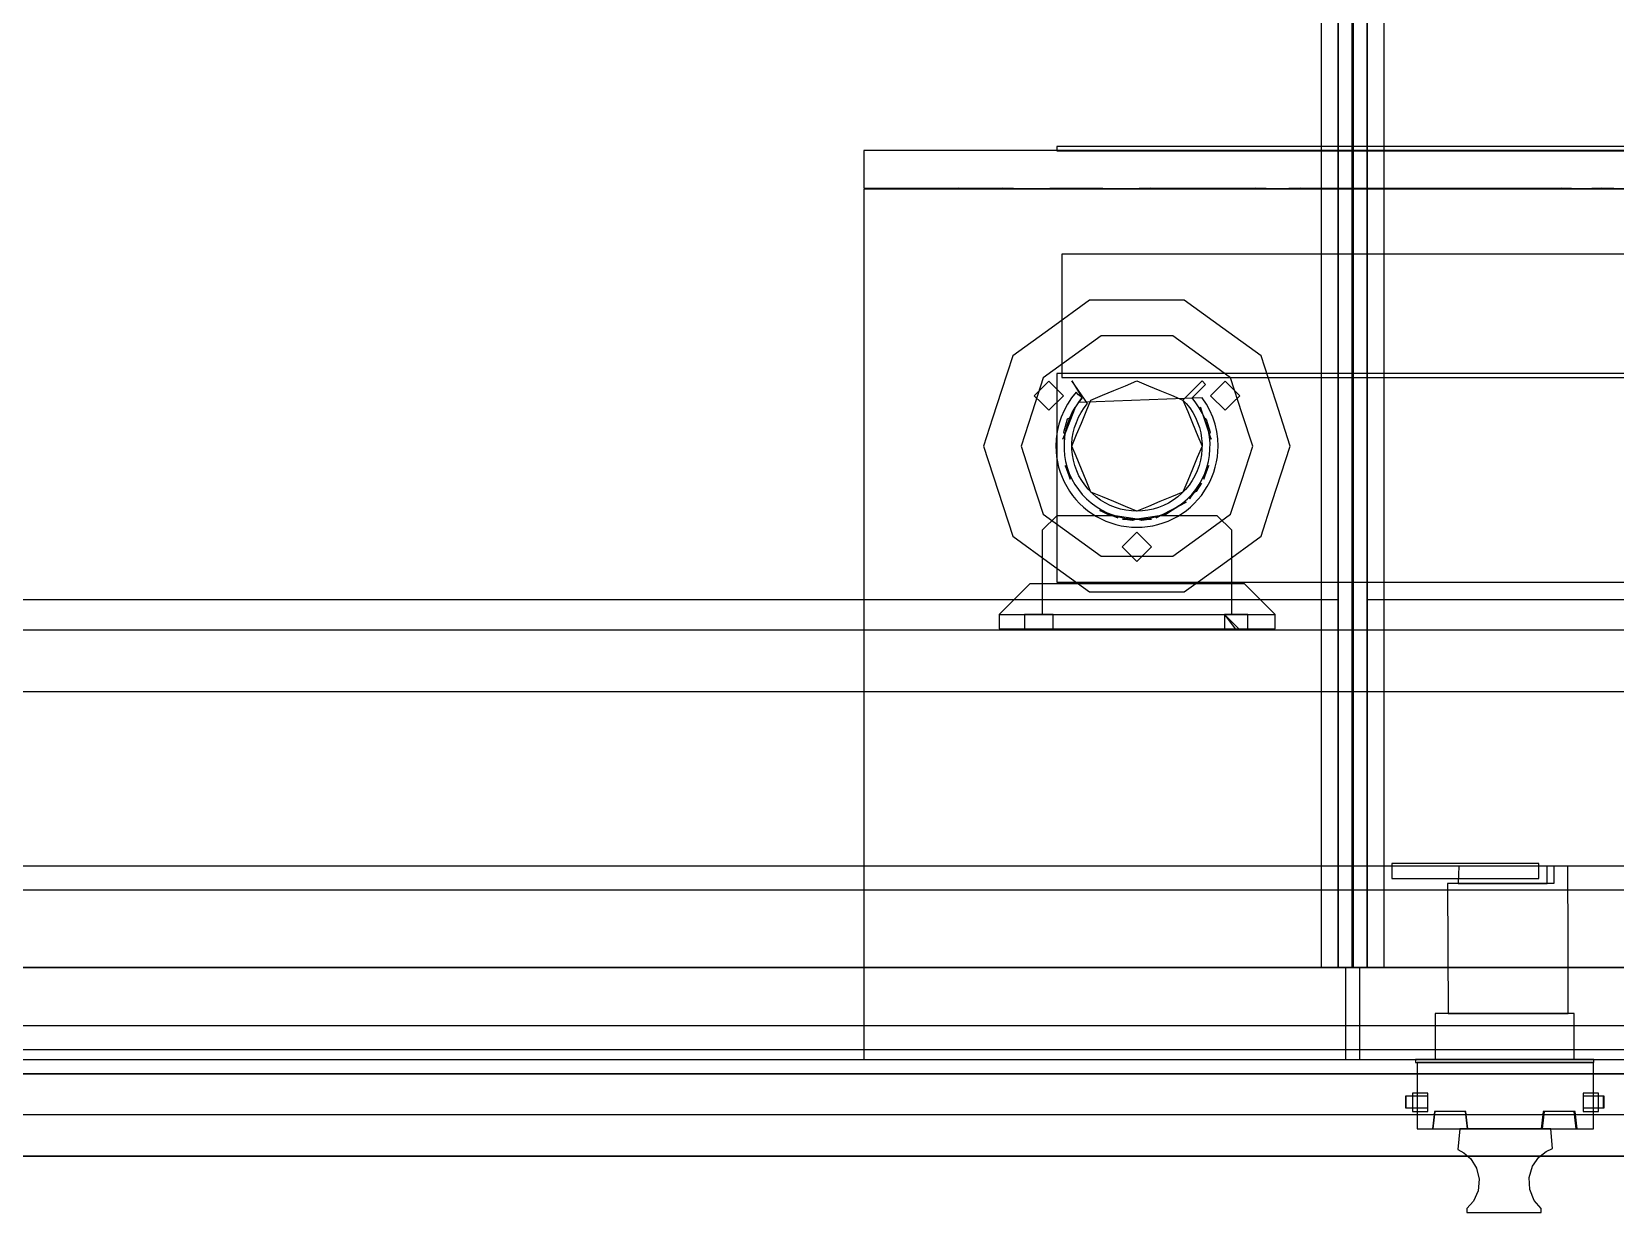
# Model space of a CAD drawing. Extents: x -23.2 to 18.8, y -18.4 to 11.3.
# Drawn here: x -3.6099 to -3.282, y 0.1043 to 0.3487 of the extents above; entities that cross this region are included whole.
import ezdxf

# ---------------------------------------------------------------- set-up
doc = ezdxf.new("R2010")
doc.units = 0
doc.linetypes.add('Dashed', pattern=[0.75, 0.5, -0.25])
for name, color, linetype in [('BUILDINGELEMENTPROXY', 8, 'Continuous'), ('EJE_MUROS', 8, 'Continuous'), ('FURNISHINGELEMENT', 8, 'Continuous'), ('LOSAS', 3, 'Continuous'), ('MUROS', 7, 'Continuous'), ('VIGAS', 5, 'Continuous')]:
    doc.layers.add(name, color=color, linetype=linetype)

msp = doc.modelspace()

# ---------------------------------------------------------------- linework, layer by layer
at = {"layer": 'BUILDINGELEMENTPROXY'}
for p, q in [((-3.39766, 0.32487, 2.86913), (-3.39766, 0.32403, 2.86913)), ((-2.53766, 0.32487, 2.86913), (-3.39766, 0.32487, 2.86913)), ((-2.49766, 0.32406, 3.0193), (-3.43766, 0.32406, 3.0193)), ((-3.43766, 0.32406, 3.0193), (-3.43766, 0.31886, 3.0249)), ((-3.39766, 0.32403, 2.86913), (-2.53766, 0.32403, 2.86913)), ((-3.43766, 0.31886, 3.0249), (-3.43766, 0.31765, 3.02529)), ((-3.43766, 0.31765, 3.02529), (-3.43766, 0.31685, 3.02529)), ((-3.43766, 0.31685, 3.02529), (-3.43766, 0.31629, 3.02506)), ((-3.43766, 0.31629, 3.02506), (-3.43103, 0.31629, 3.02506)), ((-2.49766, 0.31605, 3.02449), (-3.43766, 0.31605, 3.02449)), ((-3.43766, 0.31605, 3.02449), (-3.43766, 0.31345, 3.02709)), ((-3.43103, 0.31629, 3.02506), (-3.42641, 0.31629, 3.02506)), ((-3.42641, 0.31629, 3.02506), (-3.42224, 0.31625, 3.02502)), ((-3.42224, 0.31625, 3.02502), (-3.41814, 0.31634, 3.0251)), ((-3.41814, 0.31634, 3.0251), (-3.41342, 0.31626, 3.02503)), ((-3.41342, 0.31626, 3.02503), (-3.40889, 0.31635, 3.02511)), ((-3.40889, 0.31635, 3.02511), (-3.40441, 0.31624, 3.02501)), ((-3.40441, 0.31624, 3.02501), (-3.3991, 0.31627, 3.02504)), ((-3.3991, 0.31627, 3.02504), (-3.39285, 0.31631, 3.02508)), ((-3.39285, 0.31631, 3.02508), (-3.38812, 0.31631, 3.02508)), ((-3.38812, 0.31631, 3.02508), (-3.38314, 0.31623, 3.025)), ((-3.38314, 0.31623, 3.025), (-3.37823, 0.31634, 3.0251)), ((-3.37823, 0.31634, 3.0251), (-3.37324, 0.31629, 3.02506)), ((-3.37324, 0.31629, 3.02506), (-3.3663, 0.31627, 3.02504)), ((-3.3663, 0.31627, 3.02504), (-3.36153, 0.31627, 3.02504)), ((-3.36153, 0.31627, 3.02504), (-3.35661, 0.31634, 3.0251)), ((-3.35661, 0.31634, 3.0251), (-3.35198, 0.31624, 3.02501)), ((-3.35198, 0.31624, 3.02501), (-3.34732, 0.31632, 3.02509)), ((-3.34732, 0.31632, 3.02509), (-3.34201, 0.31631, 3.02508)), ((-3.34201, 0.31631, 3.02508), (-3.33569, 0.31628, 3.02505)), ((-3.33569, 0.31628, 3.02505), (-3.33117, 0.31626, 3.02502)), ((-3.33117, 0.31626, 3.02502), (-3.32383, 0.31627, 3.02504)), ((-3.32383, 0.31627, 3.02504), (-3.31664, 0.3163, 3.02507)), ((-3.31664, 0.3163, 3.02507), (-3.30883, 0.31631, 3.02508)), ((-3.30883, 0.31631, 3.02508), (-3.30278, 0.31627, 3.02504)), ((-3.30278, 0.31627, 3.02504), (-3.29768, 0.31629, 3.02506)), ((-3.29768, 0.31629, 3.02506), (-3.29321, 0.31634, 3.02511)), ((-3.29321, 0.31634, 3.02511), (-3.28902, 0.31624, 3.025)), ((-3.28902, 0.31624, 3.025), (-3.28481, 0.31634, 3.0251)), ((-3.28481, 0.31634, 3.0251), (-3.27977, 0.31623, 3.025)), ((-3.43766, 0.31345, 3.02709), (-3.43766, 0.28545, 3.03559)), ((-2.53866, 0.30261, 2.80264), (-3.39666, 0.30261, 2.80264)), ((-3.39666, 0.30261, 2.80264), (-3.39666, 0.30174, 2.80314)), ((-3.39666, 0.30174, 2.80314), (-3.39666, 0.27705, 2.76082)), ((-3.43766, 0.28545, 3.03559), (-3.43766, 0.28315, 3.03779)), ((-3.43766, 0.28315, 3.03779), (-3.43766, 0.28192, 3.03831)), ((-3.43766, 0.28192, 3.03831), (-3.43766, 0.23455, 3.04399)), ((-2.96766, 0.27792, 2.76031), (-3.39766, 0.27792, 2.76031)), ((-3.39766, 0.27792, 2.76031), (-3.39766, 0.23473, 2.78551)), ((-3.39666, 0.27705, 2.76082), (-2.53866, 0.27705, 2.76082)), ((-3.43766, 0.23455, 3.04399), (-3.43766, 0.18692, 3.04681)), ((-3.39766, 0.23473, 2.78551), (-2.53766, 0.23473, 2.78551)), ((-3.43766, 0.18692, 3.04681), (-3.43766, 0.13592, 3.04831)), ((-3.43766, 0.13592, 3.04831), (-2.49766, 0.13592, 3.04831))]:
    msp.add_line(p, q, dxfattribs=at)
at = {"layer": 'EJE_MUROS', "linetype": 'Dashed'}
for p, q in [((-2.41316, 0.13792), (-5.65916, 0.13792)), ((-2.38616, 0.12442), (-5.67616, 0.12442))]:
    msp.add_line(p, q, dxfattribs=at)
at = {"layer": 'FURNISHINGELEMENT'}
for p, q in [((-3.34293, 0.59308, 5.36405), (-3.34293, 0.15493, 5.36405)), ((-3.33945, 0.15493, 5.36405), (-3.33945, 0.59308, 5.36405)), ((-3.3334, 0.59308, 5.36405), (-3.3334, 0.15493, 5.36405)), ((-3.32993, 0.15493, 5.36405), (-3.32993, 0.59308, 5.36405)), ((-3.33945, 0.58038, 5.36405), (-3.33945, 0.15493, 5.36405)), ((-3.33945, 0.23113, 5.05052), (-3.33945, 0.58038, 5.05052)), ((-3.33945, 0.23113, 3.76385), (-3.33945, 0.58038, 3.76385)), ((-3.33658, 0.58038, 3.55112), (-3.33658, 0.15493, 3.55112)), ((-3.33628, 0.15493, 3.55112), (-3.33628, 0.58038, 3.55112)), ((-3.3334, 0.58038, 5.05052), (-3.3334, 0.23113, 5.05052)), ((-3.3334, 0.58038, 3.76385), (-3.3334, 0.23113, 3.76385)), ((-3.3334, 0.15493, 5.36405), (-3.3334, 0.58038, 5.36405)), ((-3.3909, 0.29308, 3.5416), (-3.39883, 0.28731, 3.5416)), ((-3.38109, 0.29308, 3.5416), (-3.3909, 0.29308, 3.5416)), ((-3.37128, 0.29308, 3.5416), (-3.38109, 0.29308, 3.5416)), ((-3.36334, 0.28731, 3.5416), (-3.37128, 0.29308, 3.5416)), ((-3.39883, 0.28731, 3.5416), (-3.40677, 0.28155, 3.5416)), ((-3.3885, 0.28569, 3.46351), (-3.39449, 0.28133, 3.46351)), ((-3.38109, 0.28569, 3.46351), (-3.3885, 0.28569, 3.46351)), ((-3.37368, 0.28569, 3.46351), (-3.38109, 0.28569, 3.46351)), ((-3.36768, 0.28133, 3.46351), (-3.37368, 0.28569, 3.46351)), ((-3.3554, 0.28155, 3.5416), (-3.36334, 0.28731, 3.5416)), ((-3.40677, 0.28155, 3.5416), (-3.4091, 0.27439, 3.5416)), ((-3.39449, 0.28133, 3.46351), (-3.40049, 0.27698, 3.46351)), ((-3.36169, 0.27698, 3.46351), (-3.36768, 0.28133, 3.46351)), ((-3.35237, 0.27221, 3.5416), (-3.3554, 0.28155, 3.5416)), ((-3.40049, 0.27698, 3.46351), (-3.40277, 0.26993, 3.46351)), ((-3.40088, 0.27484, 3.5416), (-3.39936, 0.27635, 3.5416)), ((-3.39936, 0.27635, 3.5416), (-3.39785, 0.27484, 3.5416)), ((-3.39134, 0.27169, 3.51393), (-3.39457, 0.27638, 3.51393)), ((-3.39457, 0.27638, 3.51393), (-3.39246, 0.27284, 3.51393)), ((-3.38347, 0.27537, 3.46351), (-3.38109, 0.27636, 3.46351)), ((-3.38109, 0.27636, 3.46351), (-3.3787, 0.27537, 3.46351)), ((-3.36761, 0.27638, 3.51393), (-3.37157, 0.27242, 3.51393)), ((-3.36969, 0.27284, 3.51393), (-3.36687, 0.27565, 3.51393)), ((-3.36687, 0.27565, 3.51393), (-3.36761, 0.27638, 3.51393)), ((-3.36433, 0.27484, 3.5416), (-3.36281, 0.27635, 3.5416)), ((-3.36281, 0.27635, 3.5416), (-3.3613, 0.27484, 3.5416)), ((-3.35928, 0.26958, 3.46351), (-3.36169, 0.27698, 3.46351)), ((-3.4091, 0.27439, 3.5416), (-3.41097, 0.26864, 3.5416)), ((-3.4024, 0.27332, 3.5416), (-3.40088, 0.27484, 3.5416)), ((-3.40088, 0.27181, 3.5416), (-3.4024, 0.27332, 3.5416)), ((-3.39633, 0.27332, 3.5416), (-3.39936, 0.27029, 3.5416)), ((-3.39785, 0.27484, 3.5416), (-3.39633, 0.27332, 3.5416)), ((-3.39461, 0.27285, 3.51118), (-3.39545, 0.27158, 3.51118)), ((-3.39365, 0.27403, 3.51118), (-3.39461, 0.27285, 3.51118)), ((-3.39317, 0.27352, 3.51141), (-3.39365, 0.27403, 3.51118)), ((-3.39246, 0.27284, 3.51393), (-3.39326, 0.27184, 3.51393)), ((-3.36757, 0.27285, 3.51118), (-3.39321, 0.2719, 3.51163)), ((-3.39321, 0.2719, 3.51163), (-3.39247, 0.27282, 3.51163)), ((-3.39267, 0.27305, 3.51163), (-3.39317, 0.27352, 3.51141)), ((-3.39247, 0.27282, 3.51163), (-3.39267, 0.27305, 3.51163)), ((-3.3916, 0.27003, 3.46351), (-3.39062, 0.27241, 3.46351)), ((-3.39062, 0.27241, 3.46351), (-3.38823, 0.2734, 3.46351)), ((-3.38823, 0.2734, 3.46351), (-3.38585, 0.27439, 3.46351)), ((-3.38585, 0.27439, 3.46351), (-3.38347, 0.27537, 3.46351)), ((-3.3787, 0.27537, 3.46351), (-3.37632, 0.27439, 3.46351)), ((-3.37632, 0.27439, 3.46351), (-3.37394, 0.2734, 3.46351)), ((-3.37394, 0.2734, 3.46351), (-3.37156, 0.27241, 3.46351)), ((-3.37157, 0.27242, 3.51393), (-3.37087, 0.27167, 3.51393)), ((-3.37156, 0.27241, 3.46351), (-3.37057, 0.27003, 3.46351)), ((-3.36889, 0.27184, 3.51393), (-3.36969, 0.27284, 3.51393)), ((-3.36672, 0.27158, 3.51118), (-3.36757, 0.27285, 3.51118)), ((-3.36584, 0.27332, 3.5416), (-3.36433, 0.27484, 3.5416)), ((-3.36281, 0.27029, 3.5416), (-3.36584, 0.27332, 3.5416)), ((-3.3613, 0.27484, 3.5416), (-3.35978, 0.27332, 3.5416)), ((-3.35978, 0.27332, 3.5416), (-3.3613, 0.27181, 3.5416)), ((-3.34934, 0.26288, 3.5416), (-3.35237, 0.27221, 3.5416)), ((-3.40277, 0.26993, 3.46351), (-3.40506, 0.26288, 3.46351)), ((-3.39936, 0.27029, 3.5416), (-3.40088, 0.27181, 3.5416)), ((-3.39618, 0.27024, 3.51118), (-3.39679, 0.26885, 3.51118)), ((-3.39389, 0.2709, 3.51163), (-3.39643, 0.26435, 3.51163)), ((-3.39545, 0.27158, 3.51118), (-3.39618, 0.27024, 3.51118)), ((-3.39459, 0.26965, 3.51393), (-3.39512, 0.26848, 3.51393)), ((-3.395, 0.26876, 3.51163), (-3.39449, 0.26985, 3.51163)), ((-3.39397, 0.27077, 3.51393), (-3.39459, 0.26965, 3.51393)), ((-3.39449, 0.26985, 3.51163), (-3.39389, 0.2709, 3.51163)), ((-3.39326, 0.27184, 3.51393), (-3.39397, 0.27077, 3.51393)), ((-3.39318, 0.26884, 3.51393), (-3.39263, 0.26984, 3.51393)), ((-3.39263, 0.26984, 3.51393), (-3.392, 0.27079, 3.51393)), ((-3.39259, 0.26765, 3.46351), (-3.3916, 0.27003, 3.46351)), ((-3.392, 0.27079, 3.51393), (-3.39134, 0.27169, 3.51393)), ((-3.37087, 0.27167, 3.51393), (-3.37016, 0.27078, 3.51393)), ((-3.37057, 0.27003, 3.46351), (-3.36958, 0.26765, 3.46351)), ((-3.37016, 0.27078, 3.51393), (-3.36954, 0.26983, 3.51393)), ((-3.36954, 0.26983, 3.51393), (-3.36899, 0.26883, 3.51393)), ((-3.36818, 0.27078, 3.51393), (-3.36889, 0.27184, 3.51393)), ((-3.36755, 0.26966, 3.51393), (-3.36818, 0.27078, 3.51393)), ((-3.36794, 0.27092, 3.51163), (-3.36766, 0.26986, 3.51163)), ((-3.36575, 0.26435, 3.51163), (-3.36794, 0.27092, 3.51163)), ((-3.36766, 0.26986, 3.51163), (-3.36714, 0.26877, 3.51163)), ((-3.36703, 0.26849, 3.51393), (-3.36755, 0.26966, 3.51393)), ((-3.36599, 0.27024, 3.51118), (-3.36672, 0.27158, 3.51118)), ((-3.36539, 0.26885, 3.51118), (-3.36599, 0.27024, 3.51118)), ((-3.3613, 0.27181, 3.5416), (-3.36281, 0.27029, 3.5416)), ((-3.35711, 0.26288, 3.46351), (-3.35928, 0.26958, 3.46351)), ((-3.41097, 0.26864, 3.5416), (-3.41283, 0.26288, 3.5416)), ((-3.39761, 0.26591, 3.51118), (-3.39781, 0.26441, 3.51118)), ((-3.39726, 0.2674, 3.51118), (-3.39761, 0.26591, 3.51118)), ((-3.39679, 0.26885, 3.51118), (-3.39726, 0.2674, 3.51118)), ((-3.39622, 0.26579, 3.51163), (-3.39544, 0.2685, 3.51163)), ((-3.396, 0.26529, 3.51163), (-3.39622, 0.26579, 3.51163)), ((-3.39586, 0.26603, 3.51393), (-3.39607, 0.26477, 3.51393)), ((-3.39554, 0.26727, 3.51393), (-3.39586, 0.26603, 3.51393)), ((-3.39512, 0.26848, 3.51393), (-3.39554, 0.26727, 3.51393)), ((-3.39544, 0.2685, 3.51163), (-3.395, 0.26876, 3.51163)), ((-3.39447, 0.26449, 3.51393), (-3.39428, 0.26561, 3.51393)), ((-3.39428, 0.26561, 3.51393), (-3.39401, 0.26672, 3.51393)), ((-3.39401, 0.26672, 3.51393), (-3.39364, 0.2678, 3.51393)), ((-3.39364, 0.2678, 3.51393), (-3.39318, 0.26884, 3.51393)), ((-3.39358, 0.26527, 3.46351), (-3.39259, 0.26765, 3.46351)), ((-3.36958, 0.26765, 3.46351), (-3.36847, 0.26496, 3.46351)), ((-3.36899, 0.26883, 3.51393), (-3.36853, 0.26778, 3.51393)), ((-3.36853, 0.26778, 3.51393), (-3.36816, 0.26671, 3.51393)), ((-3.36816, 0.26671, 3.51393), (-3.36789, 0.2656, 3.51393)), ((-3.36789, 0.2656, 3.51393), (-3.36771, 0.26448, 3.51393)), ((-3.36714, 0.26877, 3.51163), (-3.36673, 0.26848, 3.51163)), ((-3.3666, 0.26728, 3.51393), (-3.36703, 0.26849, 3.51393)), ((-3.36673, 0.26848, 3.51163), (-3.36595, 0.26577, 3.51163)), ((-3.36628, 0.26604, 3.51393), (-3.3666, 0.26728, 3.51393)), ((-3.36607, 0.26478, 3.51393), (-3.36628, 0.26604, 3.51393)), ((-3.36595, 0.26577, 3.51163), (-3.36614, 0.26529, 3.51163)), ((-3.36491, 0.2674, 3.51118), (-3.36539, 0.26885, 3.51118)), ((-3.36457, 0.26591, 3.51118), (-3.36491, 0.2674, 3.51118)), ((-3.36436, 0.26441, 3.51118), (-3.36457, 0.26591, 3.51118)), ((-3.41283, 0.26288, 3.5416), (-3.4098, 0.25355, 3.5416)), ((-3.40506, 0.26288, 3.46351), (-3.40289, 0.25619, 3.46351)), ((-3.39781, 0.26441, 3.51118), (-3.39788, 0.26288, 3.51118)), ((-3.39788, 0.26288, 3.51118), (-3.39785, 0.26179, 3.51118)), ((-3.39643, 0.26435, 3.51163), (-3.396, 0.26529, 3.51163)), ((-3.39607, 0.26477, 3.51393), (-3.39618, 0.26349, 3.51393)), ((-3.39618, 0.26349, 3.51393), (-3.39618, 0.26221, 3.51393)), ((-3.39456, 0.26288, 3.46351), (-3.39358, 0.26527, 3.46351)), ((-3.39456, 0.26336, 3.51393), (-3.39447, 0.26449, 3.51393)), ((-3.39455, 0.26222, 3.51393), (-3.39456, 0.26336, 3.51393)), ((-3.3937, 0.26081, 3.46351), (-3.39456, 0.26288, 3.46351)), ((-3.36761, 0.26288, 3.46351), (-3.3686, 0.2605, 3.46351)), ((-3.36847, 0.26496, 3.46351), (-3.36761, 0.26288, 3.46351)), ((-3.36771, 0.26448, 3.51393), (-3.36762, 0.26334, 3.51393)), ((-3.36762, 0.26334, 3.51393), (-3.36763, 0.26221, 3.51393)), ((-3.36614, 0.26529, 3.51163), (-3.36575, 0.26435, 3.51163)), ((-3.36596, 0.2635, 3.51393), (-3.36607, 0.26478, 3.51393)), ((-3.36597, 0.26222, 3.51393), (-3.36596, 0.2635, 3.51393)), ((-3.36429, 0.26288, 3.51118), (-3.36436, 0.26441, 3.51118)), ((-3.36433, 0.26179, 3.51118), (-3.36429, 0.26288, 3.51118)), ((-3.3594, 0.25584, 3.46351), (-3.35711, 0.26288, 3.46351)), ((-3.35121, 0.25713, 3.5416), (-3.34934, 0.26288, 3.5416)), ((-3.39785, 0.26179, 3.51118), (-3.39774, 0.26069, 3.51118)), ((-3.39774, 0.26069, 3.51118), (-3.39756, 0.25961, 3.51118)), ((-3.39756, 0.25961, 3.51118), (-3.39731, 0.25854, 3.51118)), ((-3.39618, 0.26221, 3.51393), (-3.39606, 0.26093, 3.51393)), ((-3.39606, 0.26093, 3.51393), (-3.39585, 0.25967, 3.51393)), ((-3.39585, 0.25967, 3.51393), (-3.39552, 0.25843, 3.51393)), ((-3.39444, 0.26108, 3.51393), (-3.39455, 0.26222, 3.51393)), ((-3.39424, 0.25996, 3.51393), (-3.39444, 0.26108, 3.51393)), ((-3.39395, 0.25886, 3.51393), (-3.39424, 0.25996, 3.51393)), ((-3.39259, 0.25812, 3.46351), (-3.3937, 0.26081, 3.46351)), ((-3.3686, 0.2605, 3.46351), (-3.36958, 0.25812, 3.46351)), ((-3.36793, 0.25995, 3.51393), (-3.36823, 0.25885, 3.51393)), ((-3.36773, 0.26107, 3.51393), (-3.36793, 0.25995, 3.51393)), ((-3.36763, 0.26221, 3.51393), (-3.36773, 0.26107, 3.51393)), ((-3.36662, 0.25844, 3.51393), (-3.36629, 0.25968, 3.51393)), ((-3.36629, 0.25968, 3.51393), (-3.36608, 0.26094, 3.51393)), ((-3.36608, 0.26094, 3.51393), (-3.36597, 0.26222, 3.51393)), ((-3.36487, 0.25854, 3.51118), (-3.36462, 0.25961, 3.51118)), ((-3.36462, 0.25961, 3.51118), (-3.36444, 0.26069, 3.51118)), ((-3.36444, 0.26069, 3.51118), (-3.36433, 0.26179, 3.51118)), ((-3.40289, 0.25619, 3.46351), (-3.40049, 0.24879, 3.46351)), ((-3.39731, 0.25854, 3.51118), (-3.39699, 0.25749, 3.51118)), ((-3.39699, 0.25749, 3.51118), (-3.3966, 0.25646, 3.51118)), ((-3.3966, 0.25646, 3.51118), (-3.39615, 0.25546, 3.51118)), ((-3.39528, 0.25771, 3.51163), (-3.39597, 0.2589, 3.51163)), ((-3.39597, 0.2589, 3.51163), (-3.39491, 0.25607, 3.51163)), ((-3.39552, 0.25843, 3.51393), (-3.39509, 0.25722, 3.51393)), ((-3.39491, 0.25607, 3.51163), (-3.39528, 0.25771, 3.51163)), ((-3.39509, 0.25722, 3.51393), (-3.39456, 0.25605, 3.51393)), ((-3.39456, 0.25605, 3.51393), (-3.39393, 0.25493, 3.51393)), ((-3.39356, 0.25779, 3.51393), (-3.39395, 0.25886, 3.51393)), ((-3.39309, 0.25676, 3.51393), (-3.39356, 0.25779, 3.51393)), ((-3.39253, 0.25577, 3.51393), (-3.39309, 0.25676, 3.51393)), ((-3.3916, 0.25574, 3.46351), (-3.39259, 0.25812, 3.46351)), ((-3.39189, 0.25483, 3.51393), (-3.39253, 0.25577, 3.51393)), ((-3.36958, 0.25812, 3.46351), (-3.37057, 0.25574, 3.46351)), ((-3.36965, 0.25576, 3.51393), (-3.37029, 0.25482, 3.51393)), ((-3.36909, 0.25675, 3.51393), (-3.36965, 0.25576, 3.51393)), ((-3.36861, 0.25778, 3.51393), (-3.36909, 0.25675, 3.51393)), ((-3.36823, 0.25885, 3.51393), (-3.36861, 0.25778, 3.51393)), ((-3.3682, 0.25494, 3.51393), (-3.36758, 0.25606, 3.51393)), ((-3.36758, 0.25606, 3.51393), (-3.36705, 0.25723, 3.51393)), ((-3.36727, 0.25607, 3.51163), (-3.3662, 0.2589, 3.51163)), ((-3.36686, 0.25771, 3.51163), (-3.36727, 0.25607, 3.51163)), ((-3.36705, 0.25723, 3.51393), (-3.36662, 0.25844, 3.51393)), ((-3.3662, 0.2589, 3.51163), (-3.36686, 0.25771, 3.51163)), ((-3.36602, 0.25546, 3.51118), (-3.36557, 0.25646, 3.51118)), ((-3.36557, 0.25646, 3.51118), (-3.36518, 0.25749, 3.51118)), ((-3.36518, 0.25749, 3.51118), (-3.36487, 0.25854, 3.51118)), ((-3.36169, 0.24879, 3.46351), (-3.3594, 0.25584, 3.46351)), ((-3.35308, 0.25138, 3.5416), (-3.35121, 0.25713, 3.5416)), ((-3.4098, 0.25355, 3.5416), (-3.40677, 0.24422, 3.5416)), ((-3.39615, 0.25546, 3.51118), (-3.39563, 0.25449, 3.51118)), ((-3.39563, 0.25449, 3.51118), (-3.39505, 0.25355, 3.51118)), ((-3.39505, 0.25355, 3.51118), (-3.39441, 0.25266, 3.51118)), ((-3.39441, 0.25266, 3.51118), (-3.39371, 0.25181, 3.51118)), ((-3.39393, 0.25493, 3.51393), (-3.39321, 0.25387, 3.51393)), ((-3.39321, 0.25387, 3.51393), (-3.39241, 0.25288, 3.51393)), ((-3.39241, 0.25288, 3.51393), (-3.39152, 0.25195, 3.51393)), ((-3.39117, 0.25394, 3.51393), (-3.39189, 0.25483, 3.51393)), ((-3.39062, 0.25335, 3.46351), (-3.3916, 0.25574, 3.46351)), ((-3.39038, 0.25312, 3.51393), (-3.39117, 0.25394, 3.51393)), ((-3.38823, 0.25237, 3.46351), (-3.39062, 0.25335, 3.46351)), ((-3.38952, 0.25237, 3.51393), (-3.39038, 0.25312, 3.51393)), ((-3.37156, 0.25335, 3.46351), (-3.37394, 0.25237, 3.46351)), ((-3.3718, 0.25312, 3.51393), (-3.37266, 0.25237, 3.51393)), ((-3.37101, 0.25393, 3.51393), (-3.3718, 0.25312, 3.51393)), ((-3.37057, 0.25574, 3.46351), (-3.37156, 0.25335, 3.46351)), ((-3.37029, 0.25482, 3.51393), (-3.37101, 0.25393, 3.51393)), ((-3.37062, 0.25196, 3.51393), (-3.36973, 0.25289, 3.51393)), ((-3.37019, 0.25199, 3.51163), (-3.36774, 0.25518, 3.51163)), ((-3.36949, 0.25317, 3.51163), (-3.37019, 0.25199, 3.51163)), ((-3.36973, 0.25289, 3.51393), (-3.36892, 0.25388, 3.51393)), ((-3.36886, 0.2535, 3.51163), (-3.36949, 0.25317, 3.51163)), ((-3.36892, 0.25388, 3.51393), (-3.3682, 0.25494, 3.51393)), ((-3.36774, 0.25518, 3.51163), (-3.36886, 0.2535, 3.51163)), ((-3.36846, 0.25181, 3.51118), (-3.36776, 0.25266, 3.51118)), ((-3.36776, 0.25266, 3.51118), (-3.36654, 0.25449, 3.51118)), ((-3.36654, 0.25449, 3.51118), (-3.36602, 0.25546, 3.51118)), ((-3.39371, 0.25181, 3.51118), (-3.39296, 0.25101, 3.51118)), ((-3.39296, 0.25101, 3.51118), (-3.39216, 0.25026, 3.51118)), ((-3.39216, 0.25026, 3.51118), (-3.39131, 0.24956, 3.51118)), ((-3.39152, 0.25195, 3.51393), (-3.39056, 0.25111, 3.51393)), ((-3.39131, 0.24956, 3.51118), (-3.39042, 0.24892, 3.51118)), ((-3.39056, 0.25111, 3.51393), (-3.38952, 0.25035, 3.51393)), ((-3.38861, 0.2517, 3.51393), (-3.38952, 0.25237, 3.51393)), ((-3.38952, 0.25035, 3.51393), (-3.38843, 0.24968, 3.51393)), ((-3.38698, 0.24865, 3.51163), (-3.38879, 0.24954, 3.51163)), ((-3.38879, 0.24954, 3.51163), (-3.38508, 0.248, 3.51163)), ((-3.38764, 0.25111, 3.51393), (-3.38861, 0.2517, 3.51393)), ((-3.38843, 0.24968, 3.51393), (-3.38729, 0.2491, 3.51393)), ((-3.38585, 0.25138, 3.46351), (-3.38823, 0.25237, 3.46351)), ((-3.38662, 0.25059, 3.51393), (-3.38764, 0.25111, 3.51393)), ((-3.38556, 0.25017, 3.51393), (-3.38662, 0.25059, 3.51393)), ((-3.38347, 0.25039, 3.46351), (-3.38585, 0.25138, 3.46351)), ((-3.38447, 0.24984, 3.51393), (-3.38556, 0.25017, 3.51393)), ((-3.38336, 0.2496, 3.51393), (-3.38447, 0.24984, 3.51393)), ((-3.38109, 0.24941, 3.46351), (-3.38347, 0.25039, 3.46351)), ((-3.38223, 0.24946, 3.51393), (-3.38336, 0.2496, 3.51393)), ((-3.38109, 0.24941, 3.51393), (-3.38223, 0.24946, 3.51393)), ((-3.3787, 0.25039, 3.46351), (-3.38109, 0.24941, 3.46351)), ((-3.37996, 0.24946, 3.51393), (-3.38109, 0.24941, 3.51393)), ((-3.37883, 0.2496, 3.51393), (-3.37996, 0.24946, 3.51393)), ((-3.37771, 0.24984, 3.51393), (-3.37883, 0.2496, 3.51393)), ((-3.37632, 0.25138, 3.46351), (-3.3787, 0.25039, 3.46351)), ((-3.37662, 0.25017, 3.51393), (-3.37771, 0.24984, 3.51393)), ((-3.3771, 0.248, 3.51163), (-3.37093, 0.2513, 3.51163)), ((-3.37557, 0.25059, 3.51393), (-3.37662, 0.25017, 3.51393)), ((-3.37394, 0.25237, 3.46351), (-3.37632, 0.25138, 3.46351)), ((-3.37455, 0.2511, 3.51393), (-3.37557, 0.25059, 3.51393)), ((-3.37351, 0.24979, 3.51163), (-3.37519, 0.24865, 3.51163)), ((-3.37485, 0.2491, 3.51393), (-3.3737, 0.24968, 3.51393)), ((-3.37358, 0.25169, 3.51393), (-3.37455, 0.2511, 3.51393)), ((-3.3737, 0.24968, 3.51393), (-3.37261, 0.25035, 3.51393)), ((-3.37266, 0.25237, 3.51393), (-3.37358, 0.25169, 3.51393)), ((-3.3724, 0.2505, 3.51163), (-3.37351, 0.24979, 3.51163)), ((-3.37261, 0.25035, 3.51393), (-3.37158, 0.25112, 3.51393)), ((-3.37093, 0.2513, 3.51163), (-3.3724, 0.2505, 3.51163)), ((-3.37176, 0.24892, 3.51118), (-3.37086, 0.24956, 3.51118)), ((-3.37158, 0.25112, 3.51393), (-3.37062, 0.25196, 3.51393)), ((-3.37086, 0.24956, 3.51118), (-3.37001, 0.25026, 3.51118)), ((-3.37001, 0.25026, 3.51118), (-3.36921, 0.25101, 3.51118)), ((-3.36921, 0.25101, 3.51118), (-3.36846, 0.25181, 3.51118)), ((-3.3554, 0.24422, 3.5416), (-3.35308, 0.25138, 3.5416)), ((-3.39768, 0.24847, 3.51393), (-3.40068, 0.24547, 3.51393)), ((-3.40049, 0.24879, 3.46351), (-3.39449, 0.24444, 3.46351)), ((-3.38562, 0.24847, 3.51393), (-3.39768, 0.24847, 3.51393)), ((-3.39042, 0.24892, 3.51118), (-3.38948, 0.24834, 3.51118)), ((-3.38948, 0.24834, 3.51118), (-3.38751, 0.24737, 3.51118)), ((-3.38751, 0.24737, 3.51118), (-3.38649, 0.24698, 3.51118)), ((-3.38729, 0.2491, 3.51393), (-3.3861, 0.24862, 3.51393)), ((-3.38624, 0.24868, 3.51163), (-3.38698, 0.24865, 3.51163)), ((-3.38649, 0.24698, 3.51118), (-3.38543, 0.24666, 3.51118)), ((-3.38508, 0.248, 3.51163), (-3.38624, 0.24868, 3.51163)), ((-3.3861, 0.24862, 3.51393), (-3.38487, 0.24825, 3.51393)), ((-3.38107, 0.24777, 3.51393), (-3.38562, 0.24847, 3.51393)), ((-3.38543, 0.24666, 3.51118), (-3.38436, 0.24641, 3.51118)), ((-3.38487, 0.24825, 3.51393), (-3.38362, 0.24798, 3.51393)), ((-3.38436, 0.24641, 3.51118), (-3.38328, 0.24623, 3.51118)), ((-3.3821, 0.24751, 3.51163), (-3.38409, 0.24777, 3.51163)), ((-3.38409, 0.24777, 3.51163), (-3.37808, 0.24777, 3.51163)), ((-3.38362, 0.24798, 3.51393), (-3.38235, 0.24782, 3.51393)), ((-3.38328, 0.24623, 3.51118), (-3.38219, 0.24613, 3.51118)), ((-3.38235, 0.24782, 3.51393), (-3.38107, 0.24776, 3.51393)), ((-3.38219, 0.24613, 3.51118), (-3.38109, 0.24609, 3.51118)), ((-3.38107, 0.24776, 3.51163), (-3.3821, 0.24751, 3.51163)), ((-3.38109, 0.24609, 3.51118), (-3.37999, 0.24613, 3.51118)), ((-3.37652, 0.24847, 3.51393), (-3.38107, 0.24777, 3.51393)), ((-3.38107, 0.24776, 3.51393), (-3.37979, 0.24782, 3.51393)), ((-3.38008, 0.24751, 3.51163), (-3.38107, 0.24776, 3.51163)), ((-3.37808, 0.24777, 3.51163), (-3.38008, 0.24751, 3.51163)), ((-3.37999, 0.24613, 3.51118), (-3.3789, 0.24623, 3.51118)), ((-3.37979, 0.24782, 3.51393), (-3.37851, 0.24798, 3.51393)), ((-3.3789, 0.24623, 3.51118), (-3.37781, 0.24641, 3.51118)), ((-3.37851, 0.24798, 3.51393), (-3.37726, 0.24825, 3.51393)), ((-3.37781, 0.24641, 3.51118), (-3.37674, 0.24666, 3.51118)), ((-3.37726, 0.24825, 3.51393), (-3.37604, 0.24863, 3.51393)), ((-3.3759, 0.24868, 3.51163), (-3.3771, 0.248, 3.51163)), ((-3.37674, 0.24666, 3.51118), (-3.37569, 0.24698, 3.51118)), ((-3.36446, 0.24847, 3.51393), (-3.37652, 0.24847, 3.51393)), ((-3.37604, 0.24863, 3.51393), (-3.37485, 0.2491, 3.51393)), ((-3.37519, 0.24865, 3.51163), (-3.3759, 0.24868, 3.51163)), ((-3.37569, 0.24698, 3.51118), (-3.37466, 0.24737, 3.51118)), ((-3.37466, 0.24737, 3.51118), (-3.37366, 0.24782, 3.51118)), ((-3.37366, 0.24782, 3.51118), (-3.37269, 0.24834, 3.51118)), ((-3.37269, 0.24834, 3.51118), (-3.37176, 0.24892, 3.51118)), ((-3.36768, 0.24444, 3.46351), (-3.36169, 0.24879, 3.46351)), ((-3.36146, 0.24547, 3.51393), (-3.36446, 0.24847, 3.51393)), ((-3.40677, 0.24422, 3.5416), (-3.39883, 0.23846, 3.5416)), ((-3.40068, 0.24547, 3.51393), (-3.40068, 0.22803, 3.51393)), ((-3.39449, 0.24444, 3.46351), (-3.3885, 0.24008, 3.46351)), ((-3.38412, 0.24205, 3.5416), (-3.38109, 0.24508, 3.5416)), ((-3.38109, 0.24508, 3.5416), (-3.37805, 0.24205, 3.5416)), ((-3.37368, 0.24008, 3.46351), (-3.36768, 0.24444, 3.46351)), ((-3.36334, 0.23846, 3.5416), (-3.3554, 0.24422, 3.5416)), ((-3.36146, 0.22803, 3.51393), (-3.36146, 0.24547, 3.51393)), ((-3.3885, 0.24008, 3.46351), (-3.38109, 0.24008, 3.46351)), ((-3.38109, 0.23901, 3.5416), (-3.38412, 0.24205, 3.5416)), ((-3.37805, 0.24205, 3.5416), (-3.38109, 0.23901, 3.5416)), ((-3.38109, 0.24008, 3.46351), (-3.37368, 0.24008, 3.46351)), ((-3.39883, 0.23846, 3.5416), (-3.3909, 0.23269, 3.5416)), ((-3.37128, 0.23269, 3.5416), (-3.36334, 0.23846, 3.5416)), ((-3.40329, 0.23438, 3.52597), (-3.40964, 0.22803, 3.52597)), ((-3.40329, 0.23438, 3.48134), (-3.40964, 0.22803, 3.48134)), ((-3.35884, 0.23438, 3.52597), (-3.40329, 0.23438, 3.52597)), ((-3.35884, 0.23438, 3.48134), (-3.40329, 0.23438, 3.48134)), ((-3.35249, 0.22803, 3.52597), (-3.35884, 0.23438, 3.52597)), ((-3.35249, 0.22803, 3.48134), (-3.35884, 0.23438, 3.48134)), ((-3.7014, 0.23113, 5.05052), (-3.33945, 0.23113, 5.05052)), ((-3.7014, 0.23113, 3.76385), (-3.33945, 0.23113, 3.76385)), ((-3.3909, 0.23269, 3.5416), (-3.38109, 0.23269, 3.5416)), ((-3.38109, 0.23269, 3.5416), (-3.37128, 0.23269, 3.5416)), ((-3.3334, 0.23113, 5.05052), (-2.97145, 0.23113, 5.05052)), ((-3.3334, 0.23113, 3.76385), (-2.97145, 0.23113, 3.76385)), ((-3.40964, 0.22803, 3.52597), (-3.40964, 0.22503, 3.52597)), ((-3.40964, 0.22803, 3.48134), (-3.35249, 0.22803, 3.48134)), ((-3.40139, 0.22803, 3.48784), (-3.40437, 0.22803, 3.49082)), ((-3.40437, 0.22803, 3.49082), (-3.40437, 0.22503, 3.49082)), ((-3.39842, 0.22803, 3.49082), (-3.40139, 0.22803, 3.48784)), ((-3.40068, 0.22803, 3.51393), (-3.36146, 0.22803, 3.51393)), ((-3.39842, 0.22503, 3.49082), (-3.39842, 0.22803, 3.49082)), ((-3.36231, 0.22803, 3.48817), (-3.36294, 0.22803, 3.48866)), ((-3.36294, 0.22803, 3.48866), (-3.35925, 0.22803, 3.48817)), ((-3.36231, 0.22803, 3.48817), (-3.36294, 0.22803, 3.48866)), ((-3.36294, 0.22803, 3.48866), (-3.35999, 0.22503, 3.48787)), ((-3.36231, 0.22803, 3.48817), (-3.36294, 0.22803, 3.48866)), ((-3.36294, 0.22803, 3.48866), (-3.36078, 0.22503, 3.48776)), ((-3.36231, 0.22803, 3.48817), (-3.36294, 0.22803, 3.48866)), ((-3.36294, 0.22803, 3.48866), (-3.36294, 0.22503, 3.48866)), ((-3.36078, 0.22803, 3.48776), (-3.36231, 0.22803, 3.48817)), ((-3.36078, 0.22803, 3.48776), (-3.36231, 0.22803, 3.48817)), ((-3.36078, 0.22803, 3.48776), (-3.36231, 0.22803, 3.48817)), ((-3.36078, 0.22803, 3.48776), (-3.36231, 0.22803, 3.48817)), ((-3.35999, 0.22803, 3.48787), (-3.36078, 0.22803, 3.48776)), ((-3.35999, 0.22803, 3.48787), (-3.36078, 0.22803, 3.48776)), ((-3.35999, 0.22803, 3.48787), (-3.36078, 0.22803, 3.48776)), ((-3.35999, 0.22803, 3.48787), (-3.36078, 0.22803, 3.48776)), ((-3.35925, 0.22803, 3.48817), (-3.35999, 0.22803, 3.48787)), ((-3.35925, 0.22803, 3.48817), (-3.35999, 0.22803, 3.48787)), ((-3.35925, 0.22803, 3.48817), (-3.35999, 0.22803, 3.48787)), ((-3.35925, 0.22803, 3.48817), (-3.35999, 0.22803, 3.48787)), ((-3.35862, 0.22803, 3.48866), (-3.35925, 0.22803, 3.48817)), ((-3.35862, 0.22803, 3.48866), (-3.35925, 0.22803, 3.48817)), ((-3.35862, 0.22803, 3.48866), (-3.35925, 0.22803, 3.48817)), ((-3.35813, 0.22803, 3.48929), (-3.35862, 0.22803, 3.48866)), ((-3.35813, 0.22803, 3.48929), (-3.35862, 0.22803, 3.48866)), ((-3.35813, 0.22803, 3.48929), (-3.35862, 0.22803, 3.48866)), ((-3.35813, 0.22503, 3.48929), (-3.35813, 0.22803, 3.48929)), ((-3.35813, 0.22503, 3.48929), (-3.35813, 0.22803, 3.48929)), ((-3.35813, 0.22503, 3.48929), (-3.35813, 0.22803, 3.48929)), ((-3.35249, 0.22503, 3.52597), (-3.35249, 0.22803, 3.52597)), ((-3.32993, 0.22478, 3.5416), (-3.71093, 0.22478, 3.5416)), ((-3.40964, 0.22503, 3.52597), (-3.35249, 0.22503, 3.52597)), ((-3.40437, 0.22503, 3.49082), (-3.40139, 0.22503, 3.48784)), ((-3.40139, 0.22503, 3.48784), (-3.39842, 0.22503, 3.49082)), ((-3.36294, 0.22503, 3.48866), (-3.36231, 0.22503, 3.48817)), ((-3.36231, 0.22503, 3.48817), (-3.36078, 0.22503, 3.48776)), ((-3.36078, 0.22503, 3.48776), (-3.35999, 0.22503, 3.48787)), ((-3.36078, 0.22503, 3.48776), (-3.35999, 0.22503, 3.48787)), ((-3.35999, 0.22503, 3.48787), (-3.35925, 0.22503, 3.48817)), ((-3.35999, 0.22503, 3.48787), (-3.35925, 0.22503, 3.48817)), ((-3.35999, 0.22503, 3.48787), (-3.35925, 0.22503, 3.48817)), ((-3.35925, 0.22503, 3.48817), (-3.35862, 0.22503, 3.48866)), ((-3.35925, 0.22503, 3.48817), (-3.35862, 0.22503, 3.48866)), ((-3.35925, 0.22503, 3.48817), (-3.35862, 0.22503, 3.48866)), ((-3.35862, 0.22503, 3.48866), (-3.35813, 0.22503, 3.48929)), ((-3.35862, 0.22503, 3.48866), (-3.35813, 0.22503, 3.48929)), ((-3.35862, 0.22503, 3.48866), (-3.35813, 0.22503, 3.48929)), ((-3.34293, 0.22478, 3.5416), (-3.34293, 0.21208, 3.5416)), ((-2.96193, 0.22478, 3.5416), (-3.34293, 0.22478, 3.5416)), ((-3.32993, 0.21208, 3.5416), (-3.32993, 0.22478, 3.5416)), ((-3.71093, 0.21208, 3.5416), (-3.32993, 0.21208, 3.5416)), ((-3.34293, 0.21208, 3.5416), (-2.96193, 0.21208, 3.5416)), ((-3.32666, 0.17645, 4.46032), (-3.32831, 0.17645, 4.45855)), ((-3.32831, 0.17645, 4.45855), (-3.32831, 0.1734, 4.45855)), ((-3.32464, 0.17645, 4.46163), (-3.32666, 0.17645, 4.46032)), ((-3.32235, 0.17645, 4.4624), (-3.32464, 0.17645, 4.46163)), ((-3.3038, 0.17645, 4.4624), (-3.32235, 0.17645, 4.4624)), ((-3.31452, 0.17413, 4.44272), (-3.31457, 0.17233, 4.44272)), ((-3.31448, 0.17594, 4.44272), (-3.31452, 0.17413, 4.44272)), ((-3.30495, 0.17594, 4.44272), (-3.31448, 0.17594, 4.44272)), ((-3.30232, 0.17594, 4.44306), (-3.30495, 0.17594, 4.44272)), ((-3.30152, 0.17645, 4.46163), (-3.3038, 0.17645, 4.4624)), ((-3.29987, 0.17594, 4.44408), (-3.30232, 0.17594, 4.44306)), ((-3.2995, 0.17645, 4.46031), (-3.30152, 0.17645, 4.46163)), ((-3.29776, 0.17594, 4.44569), (-3.29987, 0.17594, 4.44408)), ((-3.29786, 0.17645, 4.45854), (-3.2995, 0.17645, 4.46031)), ((-3.29786, 0.1734, 4.45854), (-3.29786, 0.17645, 4.45854)), ((-3.29615, 0.17594, 4.4478), (-3.29776, 0.17594, 4.44569)), ((-3.29615, 0.17233, 4.4478), (-3.29615, 0.17594, 4.4478)), ((-3.29333, 0.17594, 4.46044), (-3.29479, 0.17594, 4.46262)), ((-3.29479, 0.17594, 4.46262), (-3.29479, 0.17413, 4.46267)), ((-3.29479, 0.17413, 4.46267), (-3.29479, 0.17233, 4.46272)), ((-3.2919, 0.17594, 4.4583), (-3.29333, 0.17594, 4.46044)), ((-3.29183, 0.16039, 4.45883), (-3.2919, 0.17594, 4.4583)), ((-3.32831, 0.1734, 4.45855), (-3.32666, 0.1734, 4.46032)), ((-3.32666, 0.1734, 4.46032), (-3.32464, 0.1734, 4.46163)), ((-3.32464, 0.1734, 4.46163), (-3.32235, 0.1734, 4.4624)), ((-3.32235, 0.1734, 4.4624), (-3.3038, 0.1734, 4.4624)), ((-3.31453, 0.17233, 4.46299), (-3.31681, 0.17233, 4.46015)), ((-3.31681, 0.17233, 4.46015), (-3.31669, 0.14543, 4.46123)), ((-3.31457, 0.17233, 4.44272), (-3.30495, 0.17233, 4.44272)), ((-3.3116, 0.17233, 4.46514), (-3.31453, 0.17233, 4.46299)), ((-3.30821, 0.17233, 4.46648), (-3.3116, 0.17233, 4.46514)), ((-3.3046, 0.17233, 4.4669), (-3.30821, 0.17233, 4.46648)), ((-3.30495, 0.17233, 4.44272), (-3.30232, 0.17233, 4.44306)), ((-3.301, 0.17233, 4.46638), (-3.3046, 0.17233, 4.4669)), ((-3.3038, 0.1734, 4.4624), (-3.30152, 0.1734, 4.46163)), ((-3.30232, 0.17233, 4.44306), (-3.29987, 0.17233, 4.44408)), ((-3.30152, 0.1734, 4.46163), (-3.2995, 0.1734, 4.46031)), ((-3.29766, 0.17233, 4.46495), (-3.301, 0.17233, 4.46638)), ((-3.29987, 0.17233, 4.44408), (-3.29776, 0.17233, 4.44569)), ((-3.2995, 0.1734, 4.46031), (-3.29786, 0.1734, 4.45854)), ((-3.29776, 0.17233, 4.44569), (-3.29615, 0.17233, 4.4478)), ((-3.29479, 0.17233, 4.46272), (-3.29766, 0.17233, 4.46495)), ((-3.29183, 0.14543, 4.45945), (-3.29183, 0.16039, 4.45883)), ((-3.70458, 0.15493, 3.55112), (-3.33628, 0.15493, 3.55112)), ((-3.33945, 0.15493, 5.3625), (-3.7014, 0.15493, 5.3625)), ((-3.7014, 0.15493, 5.36405), (-3.33945, 0.15493, 5.36405)), ((-3.34293, 0.15493, 5.36405), (-3.3334, 0.15493, 5.36405)), ((-3.33496, 0.15493, 5.36064), (-3.33945, 0.15493, 5.3625)), ((-3.33945, 0.15493, 5.36405), (-3.32993, 0.15493, 5.36405)), ((-3.3334, 0.15493, 5.3625), (-3.33789, 0.15493, 5.36064)), ((-3.33789, 0.15493, 5.36064), (-3.33789, 0.13588, 5.36064)), ((-3.33658, 0.15493, 3.55112), (-2.96828, 0.15493, 3.55112)), ((-3.33496, 0.13588, 5.36064), (-3.33496, 0.15493, 5.36064)), ((-2.97145, 0.15493, 5.3625), (-3.3334, 0.15493, 5.3625)), ((-3.3334, 0.15493, 5.36405), (-2.97145, 0.15493, 5.36405)), ((-3.31578, 0.14543, 4.52235), (-3.31937, 0.14543, 4.52086)), ((-3.31937, 0.14543, 4.52086), (-3.31937, 0.13588, 4.52086)), ((-3.31669, 0.14543, 4.46123), (-3.31448, 0.14543, 4.4637)), ((-3.29413, 0.14543, 4.52235), (-3.31578, 0.14543, 4.52235)), ((-3.31448, 0.14543, 4.4637), (-3.31177, 0.14543, 4.46561)), ((-3.31177, 0.14543, 4.46561), (-3.30869, 0.14543, 4.46686)), ((-3.30869, 0.14543, 4.46686), (-3.30542, 0.14543, 4.46738)), ((-3.30542, 0.14543, 4.46738), (-3.30211, 0.14543, 4.46714)), ((-3.30211, 0.14543, 4.46714), (-3.29894, 0.14543, 4.46616)), ((-3.29894, 0.14543, 4.46616), (-3.29608, 0.14543, 4.46449)), ((-3.29608, 0.14543, 4.46449), (-3.29366, 0.14543, 4.46222)), ((-3.29055, 0.14543, 4.52086), (-3.29413, 0.14543, 4.52235)), ((-3.29366, 0.14543, 4.46222), (-3.29183, 0.14543, 4.45945)), ((-3.29055, 0.13588, 4.52086), (-3.29055, 0.14543, 4.52086)), ((-3.7014, 0.13588, 5.3625), (-3.33945, 0.13588, 5.3625)), ((-3.33945, 0.13588, 5.3625), (-3.33496, 0.13588, 5.36064)), ((-3.33789, 0.13588, 5.36064), (-3.3334, 0.13588, 5.3625)), ((-3.3334, 0.13588, 5.3625), (-2.97145, 0.13588, 5.3625)), ((-3.32242, 0.13588, 4.58782), (-3.32343, 0.13588, 4.58651)), ((-3.32343, 0.13588, 4.58651), (-3.32343, 0.1353, 4.58651)), ((-3.32343, 0.1353, 4.58651), (-3.32242, 0.1353, 4.58782)), ((-3.32066, 0.1353, 4.5259), (-3.32305, 0.1353, 4.52491)), ((-3.32305, 0.1353, 4.52491), (-3.32305, 0.12158, 4.52491)), ((-3.3211, 0.13588, 4.58883), (-3.32242, 0.13588, 4.58782)), ((-3.32242, 0.1353, 4.58782), (-3.3211, 0.1353, 4.58883)), ((-3.31957, 0.13588, 4.58946), (-3.3211, 0.13588, 4.58883)), ((-3.3211, 0.1353, 4.58883), (-3.31957, 0.1353, 4.58946)), ((-3.28893, 0.1353, 4.5259), (-3.32066, 0.1353, 4.5259)), ((-3.31793, 0.13588, 4.58968), (-3.31957, 0.13588, 4.58946)), ((-3.31957, 0.1353, 4.58946), (-3.31793, 0.1353, 4.58968)), ((-3.31937, 0.13588, 4.52086), (-3.31578, 0.13588, 4.52235)), ((-3.29197, 0.13588, 4.58968), (-3.31793, 0.13588, 4.58968)), ((-3.31793, 0.1353, 4.58968), (-3.29197, 0.1353, 4.58968)), ((-3.31578, 0.13588, 4.52235), (-3.29413, 0.13588, 4.52235)), ((-3.29413, 0.13588, 4.52235), (-3.29055, 0.13588, 4.52086)), ((-3.29032, 0.13588, 4.58946), (-3.29197, 0.13588, 4.58968)), ((-3.29197, 0.1353, 4.58968), (-3.29032, 0.1353, 4.58946)), ((-3.28879, 0.13588, 4.58883), (-3.29032, 0.13588, 4.58946)), ((-3.29032, 0.1353, 4.58946), (-3.28879, 0.1353, 4.58883)), ((-3.28654, 0.1353, 4.52491), (-3.28893, 0.1353, 4.5259)), ((-3.28748, 0.13588, 4.58782), (-3.28879, 0.13588, 4.58883)), ((-3.28879, 0.1353, 4.58883), (-3.28748, 0.1353, 4.58782)), ((-3.28647, 0.13588, 4.58651), (-3.28748, 0.13588, 4.58782)), ((-3.28748, 0.1353, 4.58782), (-3.28647, 0.1353, 4.58651)), ((-3.28654, 0.12158, 4.52491), (-3.28654, 0.1353, 4.52491)), ((-3.28647, 0.1353, 4.58651), (-3.28647, 0.13588, 4.58651)), ((-3.3243, 0.12832, 4.48227), (-3.32548, 0.12832, 4.48046)), ((-3.32548, 0.12832, 4.48046), (-3.32548, 0.12588, 4.48046)), ((-3.32424, 0.12832, 4.50518), (-3.3254, 0.12832, 4.50339)), ((-3.3254, 0.12832, 4.50339), (-3.3254, 0.12588, 4.50339)), ((-3.32273, 0.12832, 4.48375), (-3.3243, 0.12832, 4.48227)), ((-3.3227, 0.12832, 4.50666), (-3.32424, 0.12832, 4.50518)), ((-3.32086, 0.12895, 4.48976), (-3.32403, 0.12895, 4.48976)), ((-3.32403, 0.12895, 4.48976), (-3.32403, 0.12514, 4.48976)), ((-3.32403, 0.12895, 4.46691), (-3.32403, 0.12514, 4.46691)), ((-3.32086, 0.12895, 4.46691), (-3.32403, 0.12895, 4.46691)), ((-3.32086, 0.12832, 4.48484), (-3.32273, 0.12832, 4.48375)), ((-3.32086, 0.12832, 4.50776), (-3.3227, 0.12832, 4.50666)), ((-3.32086, 0.12514, 4.48976), (-3.32086, 0.12895, 4.48976)), ((-3.32086, 0.12514, 4.46691), (-3.32086, 0.12895, 4.46691)), ((-3.32086, 0.12588, 4.50776), (-3.32086, 0.12832, 4.50776)), ((-3.32086, 0.12588, 4.48484), (-3.32086, 0.12832, 4.48484)), ((-3.28555, 0.12895, 4.48976), (-3.28873, 0.12895, 4.48976)), ((-3.28873, 0.12895, 4.48976), (-3.28873, 0.12514, 4.48976)), ((-3.28555, 0.12895, 4.46691), (-3.28873, 0.12895, 4.46691)), ((-3.28873, 0.12895, 4.46691), (-3.28873, 0.12514, 4.46691)), ((-3.287, 0.12832, 4.50647), (-3.28873, 0.12832, 4.50759)), ((-3.28873, 0.12832, 4.50759), (-3.28873, 0.12588, 4.50759)), ((-3.28694, 0.12832, 4.48361), (-3.28873, 0.12832, 4.48472)), ((-3.28873, 0.12832, 4.48472), (-3.28873, 0.12588, 4.48472)), ((-3.28557, 0.12832, 4.505), (-3.287, 0.12832, 4.50647)), ((-3.28545, 0.12832, 4.48213), (-3.28694, 0.12832, 4.48361)), ((-3.28449, 0.12832, 4.50325), (-3.28557, 0.12832, 4.505)), ((-3.28555, 0.12514, 4.48976), (-3.28555, 0.12895, 4.48976)), ((-3.28555, 0.12514, 4.46691), (-3.28555, 0.12895, 4.46691)), ((-3.28433, 0.12832, 4.48036), (-3.28545, 0.12832, 4.48213)), ((-3.28449, 0.12588, 4.50325), (-3.28449, 0.12832, 4.50325)), ((-3.28433, 0.12588, 4.48036), (-3.28433, 0.12832, 4.48036)), ((-3.32548, 0.12588, 4.48046), (-3.3243, 0.12588, 4.48227)), ((-3.3254, 0.12588, 4.50339), (-3.32424, 0.12588, 4.50518)), ((-3.3243, 0.12588, 4.48227), (-3.32273, 0.12588, 4.48375)), ((-3.32424, 0.12588, 4.50518), (-3.3227, 0.12588, 4.50666)), ((-3.32403, 0.12514, 4.48976), (-3.32086, 0.12514, 4.48976)), ((-3.32403, 0.12514, 4.46691), (-3.32086, 0.12514, 4.46691)), ((-3.32273, 0.12588, 4.48375), (-3.32086, 0.12588, 4.48484)), ((-3.3227, 0.12588, 4.50666), (-3.32086, 0.12588, 4.50776)), ((-3.31948, 0.12514, 4.48091), (-3.31987, 0.12158, 4.4773)), ((-3.31944, 0.12514, 4.50315), (-3.31983, 0.12158, 4.49952)), ((-3.31626, 0.12514, 4.4777), (-3.31948, 0.12514, 4.48091)), ((-3.31621, 0.12514, 4.49992), (-3.31944, 0.12514, 4.50315)), ((-3.31305, 0.12514, 4.48091), (-3.31626, 0.12514, 4.4777)), ((-3.31298, 0.12514, 4.50315), (-3.31621, 0.12514, 4.49992)), ((-3.31265, 0.12158, 4.4773), (-3.31305, 0.12514, 4.48091)), ((-3.31258, 0.12158, 4.49952), (-3.31298, 0.12514, 4.50315)), ((-3.29699, 0.12514, 4.48117), (-3.29739, 0.12158, 4.47756)), ((-3.29681, 0.12514, 4.50394), (-3.29721, 0.12158, 4.50031)), ((-3.29378, 0.12514, 4.47796), (-3.29699, 0.12514, 4.48117)), ((-3.29358, 0.12514, 4.50071), (-3.29681, 0.12514, 4.50394)), ((-3.29057, 0.12514, 4.48117), (-3.29378, 0.12514, 4.47796)), ((-3.29035, 0.12514, 4.50394), (-3.29358, 0.12514, 4.50071)), ((-3.29017, 0.12158, 4.47756), (-3.29057, 0.12514, 4.48117)), ((-3.28995, 0.12158, 4.50031), (-3.29035, 0.12514, 4.50394)), ((-3.28873, 0.12588, 4.50759), (-3.287, 0.12588, 4.50647)), ((-3.28873, 0.12588, 4.48472), (-3.28694, 0.12588, 4.48361)), ((-3.28873, 0.12514, 4.48976), (-3.28555, 0.12514, 4.48976)), ((-3.28873, 0.12514, 4.46691), (-3.28555, 0.12514, 4.46691)), ((-3.287, 0.12588, 4.50647), (-3.28557, 0.12588, 4.505)), ((-3.28694, 0.12588, 4.48361), (-3.28545, 0.12588, 4.48213)), ((-3.28557, 0.12588, 4.505), (-3.28449, 0.12588, 4.50325)), ((-3.28545, 0.12588, 4.48213), (-3.28433, 0.12588, 4.48036)), ((-3.32305, 0.12158, 4.52491), (-3.32066, 0.12158, 4.5259)), ((-3.32066, 0.12158, 4.5259), (-3.28893, 0.12158, 4.5259)), ((-3.31987, 0.12158, 4.4773), (-3.31882, 0.12158, 4.47649)), ((-3.31983, 0.12158, 4.49952), (-3.31877, 0.12158, 4.4987)), ((-3.31882, 0.12158, 4.47649), (-3.31759, 0.12158, 4.47598)), ((-3.31877, 0.12158, 4.4987), (-3.31753, 0.12158, 4.49819)), ((-3.31759, 0.12158, 4.47598), (-3.31626, 0.12158, 4.47581)), ((-3.31753, 0.12158, 4.49819), (-3.31621, 0.12158, 4.49802)), ((-3.31626, 0.12158, 4.47581), (-3.31494, 0.12158, 4.47598)), ((-3.31621, 0.12158, 4.49802), (-3.31488, 0.12158, 4.49819)), ((-3.31494, 0.12158, 4.47598), (-3.31371, 0.12158, 4.47649)), ((-3.31488, 0.12158, 4.49819), (-3.31364, 0.12158, 4.4987)), ((-3.31422, 0.12158, 4.45818), (-3.31462, 0.11725, 4.45742)), ((-3.31249, 0.12158, 4.46044), (-3.31422, 0.12158, 4.45818)), ((-3.31371, 0.12158, 4.47649), (-3.31265, 0.12158, 4.4773)), ((-3.31364, 0.12158, 4.4987), (-3.31258, 0.12158, 4.49952)), ((-3.31024, 0.12158, 4.46217), (-3.31249, 0.12158, 4.46044)), ((-3.30761, 0.12158, 4.46326), (-3.31024, 0.12158, 4.46217)), ((-3.30479, 0.12158, 4.46363), (-3.30761, 0.12158, 4.46326)), ((-3.30198, 0.12158, 4.46326), (-3.30479, 0.12158, 4.46363)), ((-3.29935, 0.12158, 4.46217), (-3.30198, 0.12158, 4.46326)), ((-3.2971, 0.12158, 4.46044), (-3.29935, 0.12158, 4.46217)), ((-3.29739, 0.12158, 4.47756), (-3.29633, 0.12158, 4.47675)), ((-3.29721, 0.12158, 4.50031), (-3.29615, 0.12158, 4.4995)), ((-3.29537, 0.12158, 4.45818), (-3.2971, 0.12158, 4.46044)), ((-3.29633, 0.12158, 4.47675), (-3.2951, 0.12158, 4.47624)), ((-3.29615, 0.12158, 4.4995), (-3.29491, 0.12158, 4.49898)), ((-3.29503, 0.11746, 4.45756), (-3.29537, 0.12158, 4.45818)), ((-3.2951, 0.12158, 4.47624), (-3.29378, 0.12158, 4.47607)), ((-3.29491, 0.12158, 4.49898), (-3.29358, 0.12158, 4.49881)), ((-3.29378, 0.12158, 4.47607), (-3.29246, 0.12158, 4.47624)), ((-3.29358, 0.12158, 4.49881), (-3.29225, 0.12158, 4.49898)), ((-3.29246, 0.12158, 4.47624), (-3.29123, 0.12158, 4.47675)), ((-3.29225, 0.12158, 4.49898), (-3.29102, 0.12158, 4.4995)), ((-3.29123, 0.12158, 4.47675), (-3.29017, 0.12158, 4.47756)), ((-3.29102, 0.12158, 4.4995), (-3.28995, 0.12158, 4.50031)), ((-3.28893, 0.12158, 4.5259), (-3.28654, 0.12158, 4.52491)), ((-3.31462, 0.11725, 4.45742), (-3.3134, 0.11659, 4.4594)), ((-3.3134, 0.11659, 4.4594), (-3.31199, 0.11533, 4.46091)), ((-3.31199, 0.11533, 4.46091), (-3.31081, 0.11343, 4.46182)), ((-3.29921, 0.11379, 4.46209), (-3.29788, 0.11567, 4.46115)), ((-3.29788, 0.11567, 4.46115), (-3.29634, 0.11686, 4.4596)), ((-3.29634, 0.11686, 4.4596), (-3.29503, 0.11746, 4.45756)), ((-3.31081, 0.11343, 4.46182), (-3.31024, 0.11112, 4.46217)), ((-3.29991, 0.11144, 4.46247), (-3.29921, 0.11379, 4.46209)), ((-3.31046, 0.10872, 4.46204), (-3.3114, 0.10659, 4.46139)), ((-3.31024, 0.11112, 4.46217), (-3.31046, 0.10872, 4.46204)), ((-3.29978, 0.10896, 4.46241), (-3.29991, 0.11144, 4.46247)), ((-3.29886, 0.10672, 4.46187), (-3.29978, 0.10896, 4.46241)), ((-3.3114, 0.10659, 4.46139), (-3.31277, 0.10504, 4.46015)), ((-3.31277, 0.10504, 4.46015), (-3.31277, 0.10426, 4.46015)), ((-3.29742, 0.10504, 4.46075), (-3.29886, 0.10672, 4.46187)), ((-3.29742, 0.10426, 4.46075), (-3.29742, 0.10504, 4.46075)), ((-3.31277, 0.10426, 4.46015), (-3.31092, 0.10426, 4.46174)), ((-3.31092, 0.10426, 4.46174), (-3.30877, 0.10426, 4.46287)), ((-3.30877, 0.10426, 4.46287), (-3.30643, 0.10426, 4.4635)), ((-3.30643, 0.10426, 4.4635), (-3.304, 0.10426, 4.4636)), ((-3.304, 0.10426, 4.4636), (-3.30161, 0.10426, 4.46315)), ((-3.30161, 0.10426, 4.46315), (-3.29938, 0.10426, 4.46218)), ((-3.29938, 0.10426, 4.46218), (-3.29742, 0.10426, 4.46075))]:
    msp.add_line(p, q, dxfattribs=at)
at = {"layer": 'LOSAS'}
msp.add_line((1.66384, 0.17592), (-5.72616, 0.17592), dxfattribs=at)
at = {"layer": 'MUROS'}
for p, q in [((-5.65916, 0.14292), (-2.41316, 0.14292)), ((-5.67616, 0.13292), (-2.38616, 0.13292)), ((-2.41316, 0.13292), (-5.65916, 0.13292)), ((-5.67616, 0.11592), (-2.38616, 0.11592)), ((-2.38616, 0.11592), (-5.67616, 0.11592))]:
    msp.add_line(p, q, dxfattribs=at)
at = {"layer": 'VIGAS'}
msp.add_line((-2.38616, 0.17092), (-4.67116, 0.17092), dxfattribs=at)

doc.saveas('drawing.dxf')
